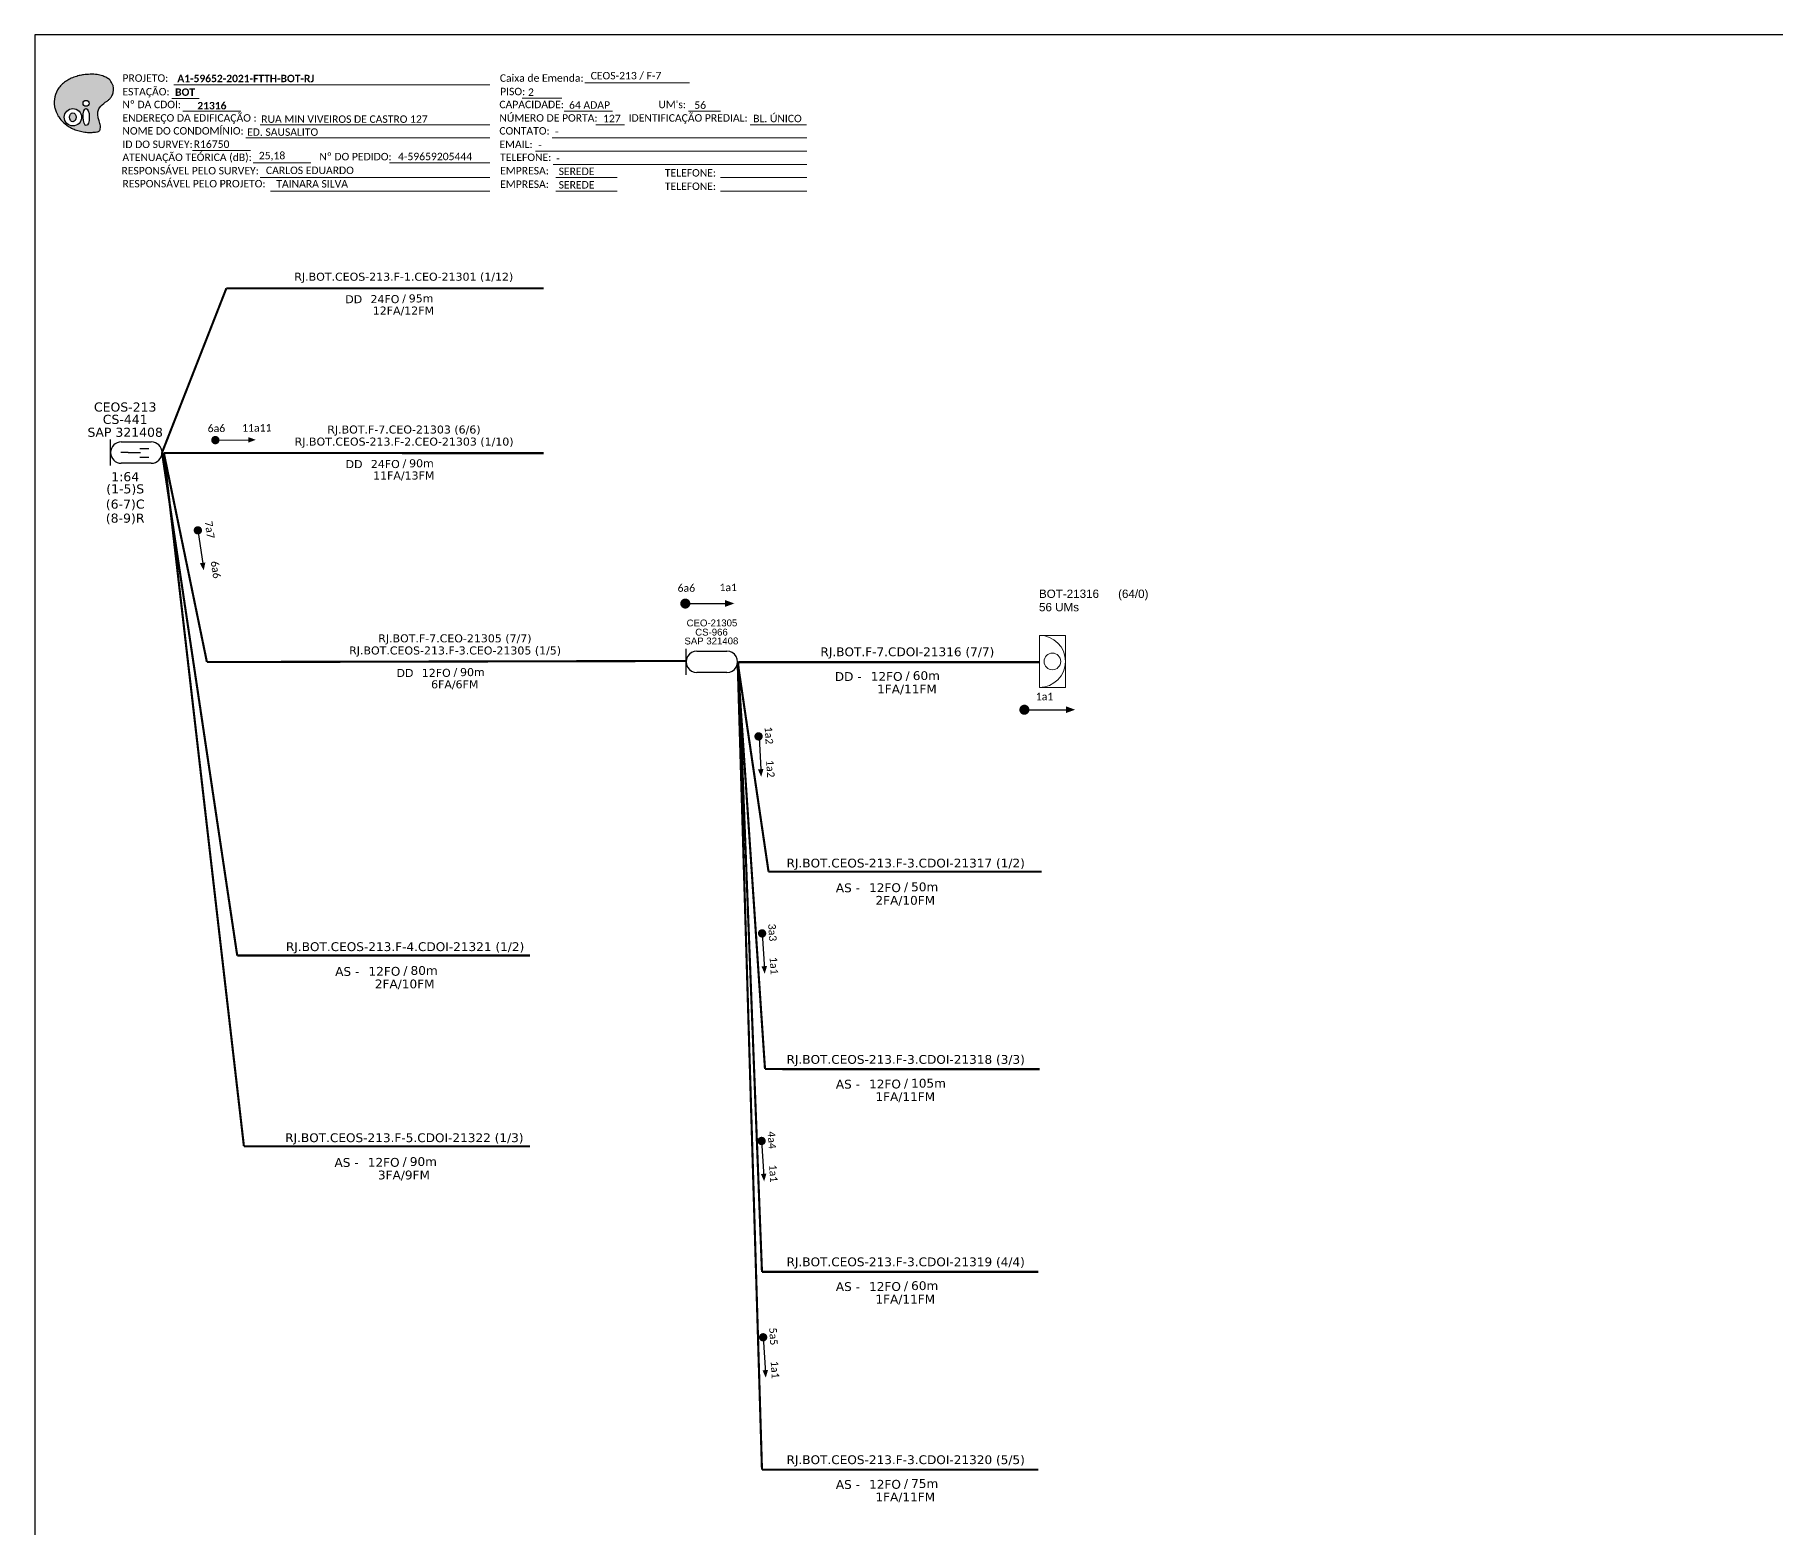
# Model space of a CAD drawing. Extents: x -89 to 749, y 705 to 1299.
# Drawn here: x -89.3 to 329.2, y 940.2 to 1299 of the extents above; entities that cross this region are included whole.
import ezdxf
from ezdxf.enums import TextEntityAlignment as Align

# ---------------------------------------------------------------- set-up
doc = ezdxf.new("R2010")
doc.units = 0
for name, color, linetype, lineweight in [("20.0-LEGENDA DOS CDO'S", 1, 'Continuous', 0), ('20.1-CDO_INTERIOR', 1, 'Continuous', 0), ('20.2-CDO_POSTE', 1, 'Continuous', 5), ('40.1-ETIQUETAS', 1, 'Continuous', 20)]:
    doc.layers.add(name, color=color, linetype=linetype, lineweight=lineweight)
for name, color, linetype in [('20.4-CEOS', 1, 'Continuous'), ('CAP a instalar', 1, 'Continuous'), ('SETA', 7, 'Continuous')]:
    doc.layers.add(name, color=color, linetype=linetype)
doc.styles.add('ARIAL', font='arial.ttf')
doc.styles.add('siredit', font='verdana.ttf')
doc.styles.get("Standard").update_dxf_attribs({"font": 'arial.ttf'})
doc.styles.add('WMF-Calibri0', font='calibri.ttf')
doc.styles.add('WMF-Calibri1', font='calibrib.ttf')
doc.linetypes.add('FENCELINE1', pattern='A,0.25,-0.1,[133,ltypeshp.shx,S=0.1,R=0,X=-0.1,Y=0],-0.1,1', length=1.45)

# ---------------------------------------------------------------- blocks, each defined once
blk = doc.blocks.new('OI')
h = blk.add_hatch(color=40)
edge = h.paths.add_edge_path()
edge.add_spline(control_points=[(4.35, -0.67), (3.92, -0.99), (3.26, -1.5), (2.81, -2.59), (2.9, -3.5), (3.06, -4.27), (3.31, -4.85), (3.37, -5.39), (3.4, -5.88), (3.2, -6.4), (2.54, -6.61), (1.65, -6.63), (0.55, -6.67), (-0.56, -6.42), (-1.61, -6.14), (-2.77, -5.61), (-3.92, -4.77), (-4.89, -3.7), (-5.34, -2.65), (-5.6, -1.94), (-5.85, -0.96), (-5.71, 0.47), (-5.1, 2.02), (-4.14, 3.02), (-3.3, 3.61), (-2.37, 4.16), (-1.36, 4.44), (-0.56, 4.7), (0.79, 4.85), (2.24, 4.97), (3.79, 4.57), (4.67, 4.21), (5.44, 3.65), (5.76, 2.99), (6.03, 2.21), (6.01, 1.46), (5.72, 0.64), (5.31, 0.08), (4.88, -0.38), (4.51, -0.55), (4.35, -0.67)], knot_values=[0, 0, 0, 0, 1.60434, 2.417191, 3.427595, 4.282808, 4.776746, 5.304182, 5.888771, 6.258406, 6.858137, 7.79129, 8.986195, 10.124242, 11.187857, 12.242908, 13.953784, 15.414161, 16.515391, 17.349188, 17.675853, 19.552021, 21.515531, 22.568638, 23.63245, 24.621084, 25.782718, 26.745347, 27.142653, 29.870543, 31.004649, 31.921532, 32.709589, 33.801391, 34.042471, 35.192333, 35.971461, 36.628871, 37.254359, 37.836911, 37.836911, 37.836911, 37.836911], degree=3, periodic=0)
h.paths.add_polyline_path([(1.13, -0.87, -1), (-0.04, -0.87, -1)], flags=16)
edge = h.paths.add_edge_path(flags=16)
edge.add_ellipse((0.56, -3.59), major_axis=(-0.02, 1.71), ratio=0.361305, start_angle=0, end_angle=360)
h.paths.add_polyline_path([(-0.36, -3.62, -1), (-3.8, -3.62, -1)], flags=16)
edge = h.paths.add_edge_path(flags=0)
edge.add_ellipse((-2.08, -3.62), major_axis=(0, 0.885), ratio=0.758294, start_angle=0, end_angle=360)
at = {"color": 40}
for centre, radius in [((-2.08, -3.62), 1.72), ((0.54, -0.87), 0.587)]:
    blk.add_circle(centre, radius, dxfattribs=at)
blk.add_ellipse((-2.08, -3.62), major_axis=(0, 0.885), ratio=0.758294, start_param=-3.141592653589792, end_param=3.141592653589792, dxfattribs=at)
blk.add_ellipse((0.56, -3.59), major_axis=(-0.02, 1.71), ratio=0.361305, dxfattribs=at)
at = {"color": 40, "start_tangent": (-0.800898, -0.598801), "end_tangent": (-0.800898, -0.598801)}
blk.add_spline([(4.35, -0.67), (3.2, -1.78), (2.9, -2.54), (2.92, -3.55), (3.12, -4.38), (3.28, -4.85), (3.37, -5.37), (3.35, -5.95), (3.2, -6.29), (2.66, -6.55), (1.73, -6.63), (0.54, -6.62), (-0.58, -6.41), (-1.6, -6.11), (-2.56, -5.67), (-3.95, -4.67), (-4.89, -3.56), (-5.37, -2.56), (-5.64, -1.78), (-5.72, -1.46), (-5.63, 0.42), (-4.84, 2.22), (-4.13, 2.99), (-3.27, 3.62), (-2.4, 4.09), (-1.3, 4.47), (-0.37, 4.72), (0.02, 4.77), (2.75, 4.8), (3.85, 4.53), (4.69, 4.16), (5.31, 3.68), (5.85, 2.73), (5.93, 2.5), (5.94, 1.35), (5.67, 0.62), (5.29, 0.08), (4.84, -0.36), (4.35, -0.67)], degree=3, dxfattribs=at)
blk = doc.blocks.new('CARIMBO')
at = {"color": 7, "lineweight": 0}
for points in [[(134.48, -16.3), (159.61, -16.3)], [(35.15, -20.06), (41.7, -20.06)], [(35.66, -16.79), (111.64, -16.79)], [(119.43, -20.02), (128.92, -20.02)], [(37.81, -23.14), (51.75, -23.14)], [(129.48, -23.14), (141.1, -23.14)], [(159.42, -23.14), (167.09, -23.14)], [(56.38, -26.37), (111.64, -26.37)], [(137.07, -26.37), (144.01, -26.37)], [(174.24, -26.37), (187.8, -26.37)], [(40.13, -32.55), (54.07, -32.55)], [(52.97, -29.48), (111.64, -29.48)], [(122.56, -32.72), (187.83, -32.72)], [(126.6, -29.48), (187.83, -29.48)], [(54.67, -35.52), (68.61, -35.52)], [(126.84, -35.96), (187.83, -35.96)], [(56.38, -39.07), (111.64, -39.07)], [(127.45, -39.07), (142.25, -39.07)], [(167.06, -39.07), (187.83, -39.07)], [(58.87, -42.31), (111.64, -42.31)], [(127.45, -42.31), (142.25, -42.31)], [(167.06, -42.31), (187.83, -42.31)]]:
    blk.add_lwpolyline(points, dxfattribs=at)
at = {"color": 7, "xscale": 1.213923925163967, "yscale": 1.213923925163967, "zscale": 1.213923925163967, "rotation": 0.1532896023949059}
blk.add_blockref('OI', (13.86, -20.16), dxfattribs=at)
at = {"color": 7, "lineweight": 0, "style": 'WMF-Calibri0'}
for s, height, p in [('PROJETO:', 1.793, (23.26, -16.04)), ('Caixa de Emenda:', 1.7927, (114.02, -16.04)), ('ESTAÇÃO:', 1.793, (23.26, -19.32)), ('Nº DA CDOI:', 1.7927, (23.26, -22.39)), ('CAPACIDADE:', 1.7927, (113.91, -22.39)), ('PISO:', 1.793, (114.09, -19.28)), ("UM's:", 1.793, (152.15, -22.39)), ('ENDEREÇO DA EDIFICAÇÃO :', 1.7927, (23.26, -25.63)), ('NÚMERO DE PORTA:', 1.7927, (113.91, -25.63)), ('IDENTIFICAÇÃO PREDIAL:', 1.7927, (144.99, -25.63)), ('NOME DO CONDOMÍNIO:', 1.7927, (23.26, -28.74)), ('CONTATO:', 1.793, (113.91, -28.74)), ('ATENUAÇÃO TEÓRICA (dB):', 1.7927, (23.26, -35.09)), ('ID DO SURVEY:', 1.7927, (23.26, -31.97)), ('EMAIL:', 1.793, (113.91, -31.97)), ('TELEFONE:', 1.793, (114.09, -35.09)), ('RESPONSÁVEL PELO SURVEY:', 1.7927, (23.02, -38.32)), ('EMPRESA:', 1.793, (114.09, -38.32)), ('TELEFONE:', 1.793, (153.7, -38.83)), ('RESPONSÁVEL PELO PROJETO:', 1.7927, (23.26, -41.44)), ('EMPRESA:', 1.793, (114.09, -41.56)), ('TELEFONE:', 1.793, (153.7, -42.06))]:
    blk.add_text(s, height=height, dxfattribs=at).set_placement(p)
at = {"color": 7, "lineweight": 0, "flags": 8}
for tag, p, style in [('PROJ', (36.46, -16.13), 'WMF-Calibri1'), ('CEOS-XX', (135.87, -15.46), 'WMF-Calibri0'), ('EST', (35.94, -19.41), 'WMF-Calibri1'), ('PISO_PTR', (120.78, -19.42), 'WMF-Calibri0'), ('CAPAC.', (130.66, -22.52), 'WMF-Calibri0'), ("UC'S", (160.78, -22.54), 'WMF-Calibri0'), ('LOGRADOURO', (56.65, -25.91), 'WMF-Calibri0'), ('N°', (138.85, -25.77), 'WMF-Calibri0'), ('N°PREDIO', (174.94, -25.77), 'WMF-Calibri0'), ('NOME_DO_COND.', (53.23, -29.02), 'WMF-Calibri0'), ('NOME_DO_CONTATO', (127.3, -28.89), 'WMF-Calibri0'), ('_ID_', (40.39, -31.94), 'WMF-Calibri0'), ('O_POTEN', (56.06, -34.68), 'WMF-Calibri0'), ('EMAIL', (123.26, -32.12), 'WMF-Calibri0'), ('RES_SURVEY', (57.78, -38.23), 'WMF-Calibri0'), ('TELEFONE', (127.55, -35.36), 'WMF-Calibri0'), ('EMP_RESP_SURVEY', (128.16, -38.47), 'WMF-Calibri0'), ('CONT_RESP_SURVEY', (167.76, -38.47), 'WMF-Calibri0'), ('RES_PROJ', (60.27, -41.47), 'WMF-Calibri0'), ('EMP_RESP_PROJ', (128.16, -41.71), 'WMF-Calibri0'), ('CONT_RESP_PROJ', (167.76, -41.71), 'WMF-Calibri0')]:
    blk.add_attdef(tag, p, '', height=1.79, dxfattribs=dict(at, style=style))
at = {"color": 7, "lineweight": 0, "style": 'WMF-Calibri1', "flags": 8}
blk.add_attdef("N° CDO'S", text='', height=1.79, dxfattribs=at).set_placement((44.78, -22.68), align=Align.CENTER)
blk = doc.blocks.new('ETIQUETA_RS5F')
at = {"layer": '40.1-ETIQUETAS', "color": 0, "style": 'siredit'}
blk.add_text('/', height=1.5, dxfattribs=at).set_placement((1.58, -1.95), align=Align.MIDDLE_RIGHT)
for tag, p in [('ETIQUETA_R_PRIMARIA', (1.21, 4.1)), ('ETIQUETA_R_SECUNDARIA', (1.21, 2.1)), ('F_ATIVAS/F_MORTAS', (1.14, -4.24))]:
    blk.add_attdef(tag, text='', height=1.5, dxfattribs=at).set_placement(p, align=Align.MIDDLE_CENTER)
for tag, p in [('TIPO_CABO', (-6.58, -2.12)), ('CAP_CABO', (0.4, -2.09))]:
    blk.add_attdef(tag, text='', height=1.5, dxfattribs=at).set_placement(p, align=Align.MIDDLE_RIGHT)
blk.add_attdef('METROS', text='', height=1.5, dxfattribs=at).set_placement((2.14, -1.95), align=Align.MIDDLE_LEFT)
for tag, p in [('FUSÃO_1', (0.85, -8.39)), ('FUSÃO_2', (0.85, -10.6)), ('FUSÃO_3', (0.85, -12.93)), ('FUSÃO_4', (0.85, -15.14)), ('FUSÃO_5', (0.85, -17.16))]:
    blk.add_attdef(tag, text='', height=1.5, dxfattribs=at).set_placement(p, align=Align.CENTER)
blk = doc.blocks.new('CDOE-TEXTO PADRÃO')
at = {"layer": "20.0-LEGENDA DOS CDO'S", "color": 0, "style": 'ARIAL'}
for tag, p in [('CDO_N', (0.49, 7.39)), ('CORDOALHA', (0.5, 4.33)), ('SAP', (0.51, 1.67)), ('SPLITER_1', (0.59, -0.91)), ('SPLITER_2', (0.6, -3.55)), ('(XX-XX_F)S', (0.54, -8.29)), ('(XX-XX_L)S', (0.55, -10.83)), ('UMS', (0.55, -13.15))]:
    blk.add_attdef(tag, p, '', height=1.7, rotation=0.118, dxfattribs=at)
blk.add_attdef('FIBRAS_UTILIZADAS', text='', height=1.7, rotation=0.118, dxfattribs=at).set_placement((19.77, 7.43), align=Align.CENTER)
blk = doc.blocks.new('CDOI_INT')
at = {"layer": '20.1-CDO_INTERIOR', "color": 0, "lineweight": 18}
blk.add_lwpolyline([(4.25, -4.25), (4.25, 4.25), (0, 4.25), (0, -4.25)], close=True, dxfattribs=at)
blk.add_circle((2.12, 0), 1.36, dxfattribs=at)
blk.add_arc((0, 0), 4.25, 270, 90, dxfattribs=at)
at = {"layer": "20.0-LEGENDA DOS CDO'S", "color": 0, "style": 'ARIAL'}
for tag, p in [('CDO_N', (-0.08, 10.38)), ('SPLITER_1', (21.18, 10.38)), ('SURVEY', (-0.08, 8.2)), ('SPLITER_2', (21.19, 8.68)), ('SAP', (-0.08, 6.23)), ('1:XX', (5.94, -2.22)), ('UMS', (5.94, -4.24))]:
    blk.add_attdef(tag, p, '', height=1.36, dxfattribs=at)
blk.add_attdef('FIBRAS_UTILIZADAS', text='', height=1.36, dxfattribs=at).set_placement((15.34, 10.38), align=Align.CENTER)

msp = doc.modelspace()

# ---------------------------------------------------------------- linework, layer by layer
msp.add_lwpolyline([(-89.32, 705.02), (749.25, 705.02), (749.25, 1299.02), (-89.32, 1299.02), (-89.32, 705.02)])
at = {"color": 7, "lineweight": 0}
msp.add_lwpolyline([(-4.01, 1268.26), (20.14, 1268.26)], dxfattribs=at)
for points, const_width in [([(-46.4, 1201.56, 1), (-45.4, 1201.57, 1)], 1), ([(-50.18, 1180.37, 1), (-50.04, 1179.38, 1)], 1), ([(66.51, 1162.27, 1), (67.72, 1162.27, 1)], 1.21), ([(148.05, 1136.74, 1), (149.26, 1136.74, 1)], 1.21), ([(84.7, 1130.83, 1), (84.76, 1129.83, 1)], 1), ([(85.55, 1083.46, 1), (85.61, 1082.46, 1)], 1), ([(85.41, 1033.55, 1), (85.48, 1032.55, 1)], 1), ([(85.8, 986.34, 1), (85.86, 985.34, 1)], 1)]:
    msp.add_lwpolyline(points, format="xyb", close=True, dxfattribs=dict(const_width=const_width))
at = {"layer": '20.4-CEOS', "color": 7}
for p, q in [((-71.1, 1195.46), (-71.1, 1201.68)), ((-66.9, 1198.57), (-68.64, 1198.57)), ((-68.52, 1201.15), (-61.3, 1201.15)), ((-66.9, 1198.57), (-63.92, 1198.57)), ((-64.05, 1199.59), (-61.86, 1199.59)), ((-64.05, 1197.45), (-61.86, 1197.45)), ((-61.3, 1195.99), (-68.52, 1195.99))]:
    msp.add_line(p, q, dxfattribs=at)
at = {"layer": '20.4-CEOS', "color": 5}
for p, q in [((67.32, 1145.15), (67.32, 1151.36)), ((69.9, 1150.83), (77.13, 1150.83)), ((77.13, 1145.68), (69.9, 1145.68))]:
    msp.add_line(p, q, dxfattribs=at)
at = {"layer": '20.4-CEOS', "color": 7}
for centre, start, end in [((-68.52, 1198.57), 90, 270), ((-61.3, 1198.57), 270, 90)]:
    msp.add_arc(centre, 2.58, start, end, dxfattribs=at)
at = {"layer": '20.4-CEOS', "color": 5}
for centre, major_axis, start_param, end_param in [((69.9, 1148.25), (1.82, 1.82), 0.785398, 3.926991), ((77.13, 1148.25), (-1.82, 1.82), 2.356194, 5.497787)]:
    msp.add_ellipse(centre, major_axis=major_axis, ratio=1, start_param=start_param, end_param=end_param, dxfattribs=at)
at = {"layer": 'CAP a instalar', "color": 7, "linetype": 'FENCELINE1', "ltscale": 4, "const_width": 0.513}
for points in [[(-58.72, 1198.57), (-43.25, 1238.07)], [(-43.25, 1238.07), (33.07, 1238.07)], [(-58.29, 1198.49), (33.04, 1198.42)], [(-58.29, 1198.49), (-47.93, 1148.2)], [(-47.93, 1148.2), (67.25, 1148.46)]]:
    msp.add_lwpolyline(points, dxfattribs=at)
at = {"layer": 'CAP a instalar', "color": 8, "linetype": 'FENCELINE1', "ltscale": 4, "const_width": 0.513}
for points in [[(-58.72, 1198.57), (-40.64, 1077.63)], [(-58.29, 1198.49), (-39.03, 1031.78)], [(79.7, 1148.25), (87.13, 1097.81)], [(79.7, 1148.25), (86.28, 1050.33)], [(85.55, 954.01), (79.7, 1148.25)], [(79.85, 1148.19), (85.55, 1001.58)], [(87.11, 1097.81), (152.79, 1097.81)], [(-40.64, 1077.63), (29.75, 1077.63)], [(86.28, 1050.33), (152.34, 1050.32)], [(-39.03, 1031.78), (29.75, 1031.78)], [(85.55, 1001.58), (151.97, 1001.59)], [(85.55, 954.01), (151.97, 954.02)]]:
    msp.add_lwpolyline(points, dxfattribs=at)
at = {"layer": 'CAP a instalar', "linetype": 'FENCELINE1', "ltscale": 4, "const_width": 0.513}
msp.add_lwpolyline([(79.85, 1148.19), (152.35, 1148.19)], dxfattribs=at)
at = {"layer": 'SETA'}
for points in [[(-45.9, 1201.56), (-37.31, 1201.62)], [(-50.11, 1179.88), (-48.87, 1171.37)], [(67.12, 1162.27), (77.52, 1162.27)], [(149.08, 1136.73), (159.48, 1136.73)], [(84.86, 1130.18), (85.3, 1122.35)], [(85.58, 1082.96), (86.12, 1074.38)], [(85.44, 1033.05), (85.99, 1024.47)], [(85.83, 985.84), (86.37, 977.26)]]:
    msp.add_lwpolyline(points, dxfattribs=at)
for points in [[(-38, 1202.3), (-36.16, 1201.64), (-37.99, 1200.96)], [(-48.3, 1172.15), (-48.7, 1170.24), (-49.62, 1171.96)], [(76.69, 1163.1), (78.9, 1162.29), (76.69, 1161.48)], [(158.65, 1137.55), (160.87, 1136.75), (158.65, 1135.94)], [(85.91, 1122.48), (85.36, 1120.61), (84.58, 1122.4)], [(86.76, 1075.11), (86.21, 1073.24), (85.43, 1075.03)], [(86.62, 1025.2), (86.07, 1023.33), (85.29, 1025.12)], [(87.01, 977.99), (86.46, 976.12), (85.68, 977.91)]]:
    msp.add_solid(points, dxfattribs=at)

# ---------------------------------------------------------------- block references
ref = msp.add_blockref('CARIMBO', (-91.51, 1303.77))
ref.add_attrib('PROJ', 'A1-59652-2021-FTTH-BOT-RJ', (-55.05, 1287.63), dxfattribs={"color": 7, "lineweight": 0, "height": 1.7927, "style": 'WMF-Calibri1'})
ref.add_attrib('EST', 'BOT', (-55.57, 1284.35), dxfattribs={"color": 7, "lineweight": 0, "height": 1.793, "style": 'WMF-Calibri1'})
ref.add_attrib("N° CDO'S", '21316', dxfattribs={"color": 7, "lineweight": 0, "height": 1.793, "style": 'WMF-Calibri1'}).set_placement((-46.73, 1281.09), align=Align.CENTER)
ref.add_attrib('LOGRADOURO', 'RUA MIN VIVEIROS DE CASTRO 127 ', (-34.86, 1277.86), dxfattribs={"color": 7, "lineweight": 0, "height": 1.7927, "style": 'WMF-Calibri0'})
ref.add_attrib('NOME_DO_COND.', 'ED. SAUSALITO', (-38.28, 1274.74), dxfattribs={"color": 7, "lineweight": 0, "height": 1.7927, "style": 'WMF-Calibri0'})
ref.add_attrib('_ID_', 'R16750', (-51.11, 1271.83), dxfattribs={"color": 7, "lineweight": 0, "height": 1.793, "style": 'WMF-Calibri0'})
ref.add_attrib('O_POTEN', '25,18', (-35.45, 1269.09), dxfattribs={"color": 7, "lineweight": 0, "height": 1.793, "style": 'WMF-Calibri0'})
ref.add_attrib('RES_SURVEY', 'CARLOS EDUARDO', (-33.73, 1265.54), dxfattribs={"color": 7, "lineweight": 0, "height": 1.7927, "style": 'WMF-Calibri0'})
ref.add_attrib('RES_PROJ', 'TAINARA SILVA', (-31.24, 1262.3), dxfattribs={"color": 7, "lineweight": 0, "height": 1.7927, "style": 'WMF-Calibri0'})
ref.add_attrib('CEOS-XX', 'CEOS-213 / F-7', (44.36, 1288.31), dxfattribs={"color": 7, "lineweight": 0, "height": 1.7927, "style": 'WMF-Calibri0'})
ref.add_attrib('CAPAC.', '64 ADAP', (39.15, 1281.25), dxfattribs={"color": 7, "lineweight": 0, "height": 1.793, "style": 'WMF-Calibri0'})
ref.add_attrib("UC'S", '56', (69.27, 1281.23), dxfattribs={"color": 7, "lineweight": 0, "height": 1.793, "style": 'WMF-Calibri0'})
ref.add_attrib('PISO_PTR', '2', (29.28, 1284.34), dxfattribs={"color": 7, "lineweight": 0, "height": 1.79, "style": 'WMF-Calibri0'})
ref.add_attrib('N°', '127', (47.34, 1278), dxfattribs={"color": 7, "lineweight": 0, "height": 1.793, "style": 'WMF-Calibri0'})
ref.add_attrib('N°PREDIO', 'BL. ÚNICO', (83.43, 1278), dxfattribs={"color": 7, "lineweight": 0, "height": 1.793, "style": 'WMF-Calibri0'})
ref.add_attrib('NOME_DO_CONTATO', '-', (35.79, 1274.88), dxfattribs={"color": 7, "lineweight": 0, "height": 1.79, "style": 'WMF-Calibri0'})
ref.add_attrib('EMAIL', '-', (31.75, 1271.65), dxfattribs={"color": 7, "lineweight": 0, "height": 1.79, "style": 'WMF-Calibri0'})
ref.add_attrib('TELEFONE', '-', (36.04, 1268.41), dxfattribs={"color": 7, "lineweight": 0, "height": 1.79, "style": 'WMF-Calibri0'})
ref.add_attrib('EMP_RESP_SURVEY', 'SEREDE', (36.65, 1265.3), dxfattribs={"color": 7, "lineweight": 0, "height": 1.793, "style": 'WMF-Calibri0'})
ref.add_attrib('EMP_RESP_PROJ', 'SEREDE', (36.65, 1262.06), dxfattribs={"color": 7, "lineweight": 0, "height": 1.793, "style": 'WMF-Calibri0'})
at = {"layer": '20.2-CDO_POSTE', "color": 5}
ref = msp.add_blockref('CDOE-TEXTO PADRÃO', (73.87, 1145.71), dxfattribs=dict(at, xscale=0.972000002861023, yscale=0.972000002861023, zscale=0.9719999999999998))
ref.add_attrib('CDO_N', 'CEO-21305', (67.43, 1156.77), dxfattribs={"layer": "20.0-LEGENDA DOS CDO'S", "color": 0, "height": 1.652, "rotation": 0.118, "style": 'ARIAL'})
ref.add_attrib('CORDOALHA', 'CS-966', (69.5, 1154.56), dxfattribs={"layer": "20.0-LEGENDA DOS CDO'S", "color": 0, "height": 1.652, "rotation": 0.118, "style": 'ARIAL'})
ref.add_attrib('SAP', 'SAP 321408', (66.91, 1152.43), dxfattribs={"layer": "20.0-LEGENDA DOS CDO'S", "color": 0, "height": 1.652, "rotation": 0.118, "style": 'ARIAL'})
at = {"layer": '40.1-ETIQUETAS', "color": 7}
ref = msp.add_blockref('ETIQUETA_RS5F', (-2.11, 1238.16), dxfattribs=dict(at, xscale=1.283039983498747, yscale=1.283039983498747, zscale=1.283039983499997))
ref.add_attrib('ETIQUETA_R_SECUNDARIA', 'RJ.BOT.CEOS-213.F-1.CEO-21301 (1/12)', dxfattribs={"color": 0, "height": 1.9246, "style": 'siredit'}).set_placement((-0.59, 1240.86), align=Align.MIDDLE_CENTER)
ref.add_attrib('TIPO_CABO', 'DD', dxfattribs={"color": 0, "height": 1.925, "style": 'siredit'}).set_placement((-10.59, 1235.45), align=Align.MIDDLE_RIGHT)
ref.add_attrib('CAP_CABO', '24FO', dxfattribs={"color": 0, "height": 1.925, "style": 'siredit'}).set_placement((-1.64, 1235.48), align=Align.MIDDLE_RIGHT)
ref.add_attrib('METROS', '95m', dxfattribs={"color": 0, "height": 1.925, "style": 'siredit'}).set_placement((0.6, 1235.65), align=Align.MIDDLE_LEFT)
ref.add_attrib('F_ATIVAS/F_MORTAS', '12FA/12FM', dxfattribs={"color": 0, "height": 1.925, "style": 'siredit'}).set_placement((-0.68, 1232.72), align=Align.MIDDLE_CENTER)
ref = msp.add_blockref('ETIQUETA_RS5F', (-2.02, 1198.51), dxfattribs=dict(at, xscale=1.283039983498747, yscale=1.283039983498747, zscale=1.283039983499997))
ref.add_attrib('ETIQUETA_R_PRIMARIA', 'RJ.BOT.F-7.CEO-21303 (6/6)', dxfattribs={"color": 0, "height": 1.9246, "style": 'siredit'}).set_placement((-0.55, 1204.12), align=Align.MIDDLE_CENTER)
ref.add_attrib('ETIQUETA_R_SECUNDARIA', 'RJ.BOT.CEOS-213.F-2.CEO-21303 (1/10)', dxfattribs={"color": 0, "height": 1.9246, "style": 'siredit'}).set_placement((-0.51, 1201.21), align=Align.MIDDLE_CENTER)
ref.add_attrib('TIPO_CABO', 'DD', dxfattribs={"color": 0, "height": 1.925, "style": 'siredit'}).set_placement((-10.51, 1195.79), align=Align.MIDDLE_RIGHT)
ref.add_attrib('CAP_CABO', '24FO', dxfattribs={"color": 0, "height": 1.925, "style": 'siredit'}).set_placement((-1.55, 1195.82), align=Align.MIDDLE_RIGHT)
ref.add_attrib('METROS', '90m', dxfattribs={"color": 0, "height": 1.925, "style": 'siredit'}).set_placement((0.69, 1196), align=Align.MIDDLE_LEFT)
ref.add_attrib('F_ATIVAS/F_MORTAS', '11FA/13FM', dxfattribs={"color": 0, "height": 1.925, "style": 'siredit'}).set_placement((-0.6, 1193.06), align=Align.MIDDLE_CENTER)
ref = msp.add_blockref('ETIQUETA_RS5F', (10.23, 1148.29), dxfattribs=dict(at, xscale=1.283039983498747, yscale=1.283039983498747, zscale=1.283039983499997))
ref.add_attrib('ETIQUETA_R_PRIMARIA', 'RJ.BOT.F-7.CEO-21305 (7/7)', dxfattribs={"color": 0, "height": 1.9246, "style": 'siredit'}).set_placement((11.7, 1153.91), align=Align.MIDDLE_CENTER)
ref.add_attrib('ETIQUETA_R_SECUNDARIA', 'RJ.BOT.CEOS-213.F-3.CEO-21305 (1/5)', dxfattribs={"color": 0, "height": 1.9246, "style": 'siredit'}).set_placement((11.75, 1150.99), align=Align.MIDDLE_CENTER)
ref.add_attrib('TIPO_CABO', 'DD', dxfattribs={"color": 0, "height": 1.925, "style": 'siredit'}).set_placement((1.74, 1145.58), align=Align.MIDDLE_RIGHT)
ref.add_attrib('CAP_CABO', '12FO', dxfattribs={"color": 0, "height": 1.925, "style": 'siredit'}).set_placement((10.7, 1145.61), align=Align.MIDDLE_RIGHT)
ref.add_attrib('METROS', '90m', dxfattribs={"color": 0, "height": 1.925, "style": 'siredit'}).set_placement((12.94, 1145.79), align=Align.MIDDLE_LEFT)
ref.add_attrib('F_ATIVAS/F_MORTAS', '6FA/6FM', dxfattribs={"color": 0, "height": 1.925, "style": 'siredit'}).set_placement((11.66, 1142.85), align=Align.MIDDLE_CENTER)
at = {"layer": 'CAP a instalar', "linetype": 'FENCELINE1', "ltscale": 7}
ref = msp.add_blockref('CDOI_INT', (152.28, 1148.35), dxfattribs=dict(at, xscale=1.470653668531895, yscale=1.470653668531895, zscale=1.470653668531895))
ref.add_attrib('CDO_N', 'BOT-21316', (152.16, 1163.62), dxfattribs={"layer": "20.0-LEGENDA DOS CDO'S", "color": 0, "height": 2, "style": 'ARIAL'})
ref.add_attrib('FIBRAS_UTILIZADAS', '(64/0)', dxfattribs={"layer": "20.0-LEGENDA DOS CDO'S", "color": 0, "height": 2, "style": 'ARIAL'}).set_placement((174.84, 1163.62), align=Align.CENTER)
ref.add_attrib('SURVEY', '56 UMs', (152.17, 1160.41), dxfattribs={"layer": "20.0-LEGENDA DOS CDO'S", "color": 0, "height": 2, "style": 'ARIAL'})
ref = msp.add_blockref('ETIQUETA_RS5F', (118.84, 1147.7), dxfattribs=dict(at, xscale=1.411343981848631, yscale=1.411343981849711, zscale=1.411343981849999))
ref.add_attrib('ETIQUETA_R_SECUNDARIA', 'RJ.BOT.F-7.CDOI-21316 (7/7)', dxfattribs={"layer": '40.1-ETIQUETAS', "color": 0, "height": 2.117, "style": 'siredit'}).set_placement((120.51, 1150.67), align=Align.MIDDLE_CENTER)
ref.add_attrib('TIPO_CABO', 'DD -', dxfattribs={"layer": '40.1-ETIQUETAS', "color": 0, "height": 2.117, "style": 'siredit'}).set_placement((109.51, 1144.72), align=Align.MIDDLE_RIGHT)
ref.add_attrib('CAP_CABO', '12FO', dxfattribs={"layer": '40.1-ETIQUETAS', "color": 0, "height": 2.117, "style": 'siredit'}).set_placement((119.36, 1144.75), align=Align.MIDDLE_RIGHT)
ref.add_attrib('METROS', '60m', dxfattribs={"layer": '40.1-ETIQUETAS', "color": 0, "height": 2.117, "style": 'siredit'}).set_placement((121.82, 1144.94), align=Align.MIDDLE_LEFT)
ref.add_attrib('F_ATIVAS/F_MORTAS', '1FA/11FM', dxfattribs={"layer": '40.1-ETIQUETAS', "color": 0, "height": 2.117, "style": 'siredit'}).set_placement((120.41, 1141.71), align=Align.MIDDLE_CENTER)
at = {"layer": 'CAP a instalar', "color": 8, "linetype": 'FENCELINE1', "ltscale": 7}
ref = msp.add_blockref('ETIQUETA_RS5F', (118.44, 1096.9), dxfattribs=dict(at, xscale=1.411343981848631, yscale=1.411343981849711, zscale=1.411343981849999))
ref.add_attrib('ETIQUETA_R_SECUNDARIA', 'RJ.BOT.CEOS-213.F-3.CDOI-21317 (1/2)', dxfattribs={"layer": '40.1-ETIQUETAS', "color": 0, "height": 2.117, "style": 'siredit'}).set_placement((120.11, 1099.87), align=Align.MIDDLE_CENTER)
ref.add_attrib('TIPO_CABO', 'AS -', dxfattribs={"layer": '40.1-ETIQUETAS', "color": 0, "height": 2.117, "style": 'siredit'}).set_placement((109.11, 1093.92), align=Align.MIDDLE_RIGHT)
ref.add_attrib('CAP_CABO', '12FO', dxfattribs={"layer": '40.1-ETIQUETAS', "color": 0, "height": 2.117, "style": 'siredit'}).set_placement((118.96, 1093.95), align=Align.MIDDLE_RIGHT)
ref.add_attrib('METROS', '50m', dxfattribs={"layer": '40.1-ETIQUETAS', "color": 0, "height": 2.117, "style": 'siredit'}).set_placement((121.42, 1094.15), align=Align.MIDDLE_LEFT)
ref.add_attrib('F_ATIVAS/F_MORTAS', '2FA/10FM', dxfattribs={"layer": '40.1-ETIQUETAS', "color": 0, "height": 2.117, "style": 'siredit'}).set_placement((120.01, 1090.91), align=Align.MIDDLE_CENTER)
ref = msp.add_blockref('ETIQUETA_RS5F', (-1.94, 1076.8), dxfattribs=dict(at, xscale=1.411343981848631, yscale=1.411343981849711, zscale=1.411343981849999))
ref.add_attrib('ETIQUETA_R_SECUNDARIA', 'RJ.BOT.CEOS-213.F-4.CDOI-21321 (1/2)', dxfattribs={"layer": '40.1-ETIQUETAS', "color": 0, "height": 2.117, "style": 'siredit'}).set_placement((-0.27, 1079.77), align=Align.MIDDLE_CENTER)
ref.add_attrib('TIPO_CABO', 'AS -', dxfattribs={"layer": '40.1-ETIQUETAS', "color": 0, "height": 2.117, "style": 'siredit'}).set_placement((-11.28, 1073.81), align=Align.MIDDLE_RIGHT)
ref.add_attrib('CAP_CABO', '12FO', dxfattribs={"layer": '40.1-ETIQUETAS', "color": 0, "height": 2.117, "style": 'siredit'}).set_placement((-1.42, 1073.84), align=Align.MIDDLE_RIGHT)
ref.add_attrib('METROS', '80m', dxfattribs={"layer": '40.1-ETIQUETAS', "color": 0, "height": 2.117, "style": 'siredit'}).set_placement((1.04, 1074.04), align=Align.MIDDLE_LEFT)
ref.add_attrib('F_ATIVAS/F_MORTAS', '2FA/10FM', dxfattribs={"layer": '40.1-ETIQUETAS', "color": 0, "height": 2.117, "style": 'siredit'}).set_placement((-0.37, 1070.81), align=Align.MIDDLE_CENTER)
ref = msp.add_blockref('ETIQUETA_RS5F', (118.44, 1049.69), dxfattribs=dict(at, xscale=1.411343981848631, yscale=1.411343981849711, zscale=1.411343981849999))
ref.add_attrib('ETIQUETA_R_SECUNDARIA', 'RJ.BOT.CEOS-213.F-3.CDOI-21318 (3/3)', dxfattribs={"layer": '40.1-ETIQUETAS', "color": 0, "height": 2.117, "style": 'siredit'}).set_placement((120.11, 1052.66), align=Align.MIDDLE_CENTER)
ref.add_attrib('TIPO_CABO', 'AS -', dxfattribs={"layer": '40.1-ETIQUETAS', "color": 0, "height": 2.117, "style": 'siredit'}).set_placement((109.11, 1046.71), align=Align.MIDDLE_RIGHT)
ref.add_attrib('CAP_CABO', '12FO', dxfattribs={"layer": '40.1-ETIQUETAS', "color": 0, "height": 2.117, "style": 'siredit'}).set_placement((118.96, 1046.74), align=Align.MIDDLE_RIGHT)
ref.add_attrib('METROS', '105m', dxfattribs={"layer": '40.1-ETIQUETAS', "color": 0, "height": 2.117, "style": 'siredit'}).set_placement((121.42, 1046.94), align=Align.MIDDLE_LEFT)
ref.add_attrib('F_ATIVAS/F_MORTAS', '1FA/11FM', dxfattribs={"layer": '40.1-ETIQUETAS', "color": 0, "height": 2.117, "style": 'siredit'}).set_placement((120.01, 1043.7), align=Align.MIDDLE_CENTER)
ref = msp.add_blockref('ETIQUETA_RS5F', (-2.12, 1030.86), dxfattribs=dict(at, xscale=1.411343981848631, yscale=1.411343981849711, zscale=1.411343981849999))
ref.add_attrib('ETIQUETA_R_SECUNDARIA', 'RJ.BOT.CEOS-213.F-5.CDOI-21322 (1/3)', dxfattribs={"layer": '40.1-ETIQUETAS', "color": 0, "height": 2.117, "style": 'siredit'}).set_placement((-0.45, 1033.83), align=Align.MIDDLE_CENTER)
ref.add_attrib('TIPO_CABO', 'AS -', dxfattribs={"layer": '40.1-ETIQUETAS', "color": 0, "height": 2.117, "style": 'siredit'}).set_placement((-11.45, 1027.88), align=Align.MIDDLE_RIGHT)
ref.add_attrib('CAP_CABO', '12FO', dxfattribs={"layer": '40.1-ETIQUETAS', "color": 0, "height": 2.117, "style": 'siredit'}).set_placement((-1.6, 1027.91), align=Align.MIDDLE_RIGHT)
ref.add_attrib('METROS', '90m', dxfattribs={"layer": '40.1-ETIQUETAS', "color": 0, "height": 2.117, "style": 'siredit'}).set_placement((0.86, 1028.1), align=Align.MIDDLE_LEFT)
ref.add_attrib('F_ATIVAS/F_MORTAS', '3FA/9FM', dxfattribs={"layer": '40.1-ETIQUETAS', "color": 0, "height": 2.117, "style": 'siredit'}).set_placement((-0.55, 1024.87), align=Align.MIDDLE_CENTER)
ref = msp.add_blockref('ETIQUETA_RS5F', (118.44, 1001.01), dxfattribs=dict(at, xscale=1.411343981848631, yscale=1.411343981849711, zscale=1.411343981849999))
ref.add_attrib('ETIQUETA_R_SECUNDARIA', 'RJ.BOT.CEOS-213.F-3.CDOI-21319 (4/4)', dxfattribs={"layer": '40.1-ETIQUETAS', "color": 0, "height": 2.117, "style": 'siredit'}).set_placement((120.11, 1003.98), align=Align.MIDDLE_CENTER)
ref.add_attrib('TIPO_CABO', 'AS -', dxfattribs={"layer": '40.1-ETIQUETAS', "color": 0, "height": 2.117, "style": 'siredit'}).set_placement((109.11, 998.03), align=Align.MIDDLE_RIGHT)
ref.add_attrib('CAP_CABO', '12FO', dxfattribs={"layer": '40.1-ETIQUETAS', "color": 0, "height": 2.117, "style": 'siredit'}).set_placement((118.96, 998.06), align=Align.MIDDLE_RIGHT)
ref.add_attrib('METROS', '60m', dxfattribs={"layer": '40.1-ETIQUETAS', "color": 0, "height": 2.117, "style": 'siredit'}).set_placement((121.42, 998.26), align=Align.MIDDLE_LEFT)
ref.add_attrib('F_ATIVAS/F_MORTAS', '1FA/11FM', dxfattribs={"layer": '40.1-ETIQUETAS', "color": 0, "height": 2.117, "style": 'siredit'}).set_placement((120.01, 995.02), align=Align.MIDDLE_CENTER)
ref = msp.add_blockref('ETIQUETA_RS5F', (118.44, 953.44), dxfattribs=dict(at, xscale=1.411343981848631, yscale=1.411343981849711, zscale=1.411343981849999))
ref.add_attrib('ETIQUETA_R_SECUNDARIA', 'RJ.BOT.CEOS-213.F-3.CDOI-21320 (5/5)', dxfattribs={"layer": '40.1-ETIQUETAS', "color": 0, "height": 2.117, "style": 'siredit'}).set_placement((120.11, 956.41), align=Align.MIDDLE_CENTER)
ref.add_attrib('TIPO_CABO', 'AS -', dxfattribs={"layer": '40.1-ETIQUETAS', "color": 0, "height": 2.117, "style": 'siredit'}).set_placement((109.11, 950.46), align=Align.MIDDLE_RIGHT)
ref.add_attrib('CAP_CABO', '12FO', dxfattribs={"layer": '40.1-ETIQUETAS', "color": 0, "height": 2.117, "style": 'siredit'}).set_placement((118.96, 950.49), align=Align.MIDDLE_RIGHT)
ref.add_attrib('METROS', '75m', dxfattribs={"layer": '40.1-ETIQUETAS', "color": 0, "height": 2.117, "style": 'siredit'}).set_placement((121.42, 950.68), align=Align.MIDDLE_LEFT)
ref.add_attrib('F_ATIVAS/F_MORTAS', '1FA/11FM', dxfattribs={"layer": '40.1-ETIQUETAS', "color": 0, "height": 2.117, "style": 'siredit'}).set_placement((120.01, 947.45), align=Align.MIDDLE_CENTER)

# ---------------------------------------------------------------- texts
at = {"color": 7, "lineweight": 0, "style": 'WMF-Calibri0'}
msp.add_text('Nº DO PEDIDO:', height=1.7927, dxfattribs=at).set_placement((-20.88, 1268.84))
at = {"char_height": 1.82, "width": 25.3588, "attachment_point": 5}
for s, insert, rotation in [('{\\fCalibri|b0|i0|c0|p34;\\C7;6a6}', (-45.64, 1204.4), 0.3801), ('\\C7;\\fCalibri|b0|i0|c0|p34;11a11', (-35.93, 1204.52), 0.3801), ('{\\fCalibri|b0|i0|c0|p34;\\C7;7a7}', (-47.26, 1180.01), 278.2675), ('\\C7;\\fCalibri|b0|i0|c0|p34;6a6', (-45.81, 1170.41), 278.2675), ('\\C7;\\fCalibri|b0|i0|c0|p34;1a2', (87.22, 1130.55), 273.6303), ('\\C7;\\fCalibri|b0|i0|c0|p34;1a2', (87.57, 1122.54), 273.6303), ('\\C7;\\fCalibri|b0|i0|c0|p34;3a3', (88.06, 1083.18), 273.6303), ('{\\fCalibri|b0|i0|c0|p34;\\C7;1a1}', (88.42, 1075.17), 273.6303), ('\\C7;\\fCalibri|b0|i0|c0|p34;4a4', (87.93, 1033.27), 273.6303), ('{\\fCalibri|b0|i0|c0|p34;\\C7;1a1}', (88.29, 1025.26), 273.6303), ('\\C7;\\fCalibri|b0|i0|c0|p34;5a5', (88.31, 986.06), 273.6303), ('\\C7;\\fCalibri|b0|i0|c0|p34;1a1', (88.67, 978.05), 273.6303)]:
    msp.add_mtext(s, dxfattribs=dict(at, insert=insert, rotation=rotation))
at = {"char_height": 1.815, "width": 30.6841, "attachment_point": 5}
for s, insert in [('{\\fCalibri|b0|i0|c0|p34;\\C7;6a6}', (67.37, 1166)), ('{\\fCalibri|b0|i0|c0|p34;\\C7;1a1}', (77.44, 1166.16)), ('\\C7;\\fCalibri|b0|i0|c0|p34;1a1', (153.5, 1139.91))]:
    msp.add_mtext(s, dxfattribs=dict(at, insert=insert))
at = {"color": 7, "lineweight": 0, "style": 'WMF-Calibri0', "flags": 8}
msp.add_attdef('4-59659205444', (-1.97, 1268.87), '', height=1.79, dxfattribs=at)
at = {"layer": '20.4-CEOS', "color": 7, "style": 'siredit'}
for s, p in [('CEOS-213', (-67.58, 1210.62)), ('CS-441', (-67.58, 1207.65)), ('SAP 321408', (-67.58, 1204.55)), ('1:64', (-67.58, 1193.86)), ('(1-5)S', (-67.58, 1190.94)), ('(6-7)C', (-67.59, 1187.27)), ('(8-9)R', (-67.59, 1183.9))]:
    msp.add_text(s, height=2.183, dxfattribs=at).set_placement(p, align=Align.TOP_CENTER)

doc.saveas('drawing.dxf')
